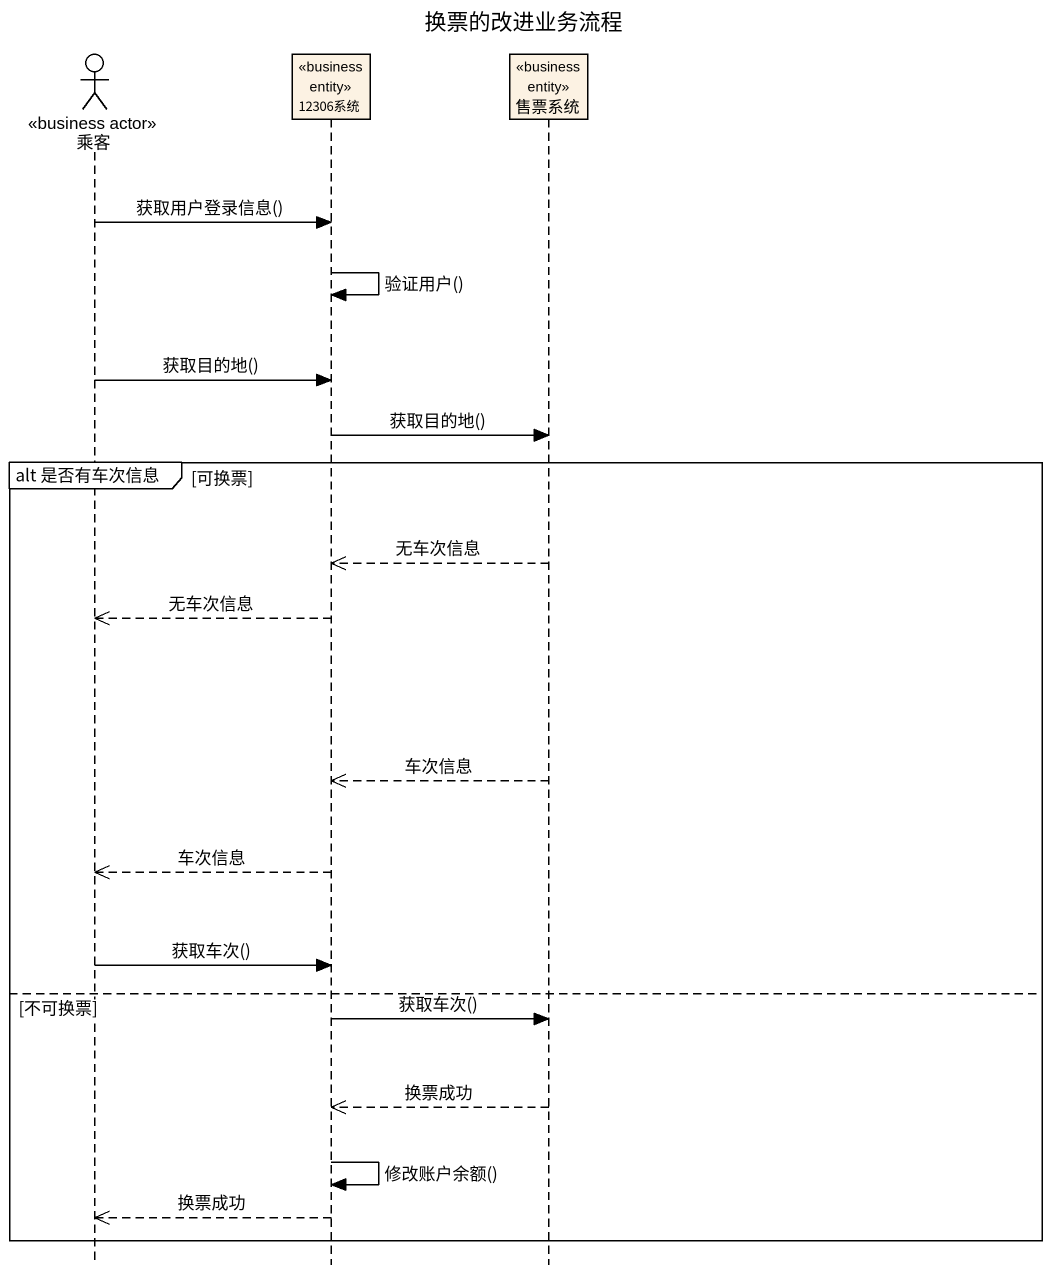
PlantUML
@startuml
title 换票的改进业务流程
hide footbox
actor 乘客 <<business actor>>
participant "12306系统" as c12306系统 <<business entity>>
participant 售票系统 <<business entity>>

乘客 -> c12306系统 : 获取用户登录信息()
c12306系统 -> c12306系统 : 验证用户()
乘客 -> c12306系统 : 获取目的地()
c12306系统 -> 售票系统 : 获取目的地()
group alt 是否有车次信息 [可换票]
  售票系统 -->> c12306系统 : 无车次信息
  c12306系统 -->> 乘客 : 无车次信息
  售票系统 -->> c12306系统 : 车次信息
  c12306系统 -->> 乘客 : 车次信息
  乘客 -> c12306系统 : 获取车次()
else 不可换票
  c12306系统 -> 售票系统 : 获取车次()
  售票系统 -->> c12306系统 : 换票成功
  c12306系统 -> c12306系统 : 修改账户余额()
  c12306系统 -->> 乘客 : 换票成功
end
@enduml
